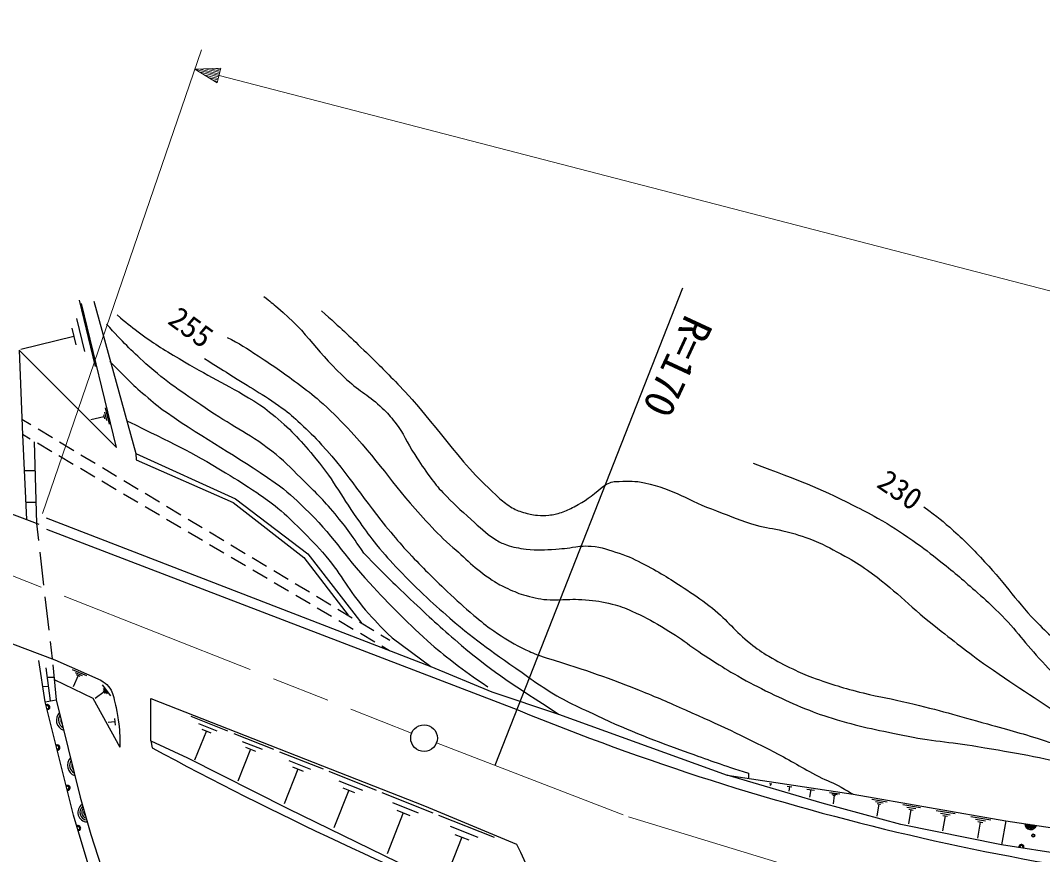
# Model space of a CAD drawing. Units: millimetres, scale not verified. Extents: x 40000 to 680000, y 20000 to 380000.
# Drawn here: x 148831 to 210173, y 266833 to 316904 of the extents above; entities that cross this region are included whole.
import ezdxf
from ezdxf.enums import TextEntityAlignment as Align

# ---------------------------------------------------------------- set-up
doc = ezdxf.new("R2010")
doc.units = ezdxf.units.MM
doc.header["$LTSCALE"] = 1000
doc.linetypes.add('CHAIN', pattern=[18.5, 12, -1.5, 3.5, -1.5])
for name, color, linetype, lineweight in [('M-BGD', 7, 'Continuous', 25), ('M-BMK', 2, 'CHAIN', 13), ('M-BMK-SRVR', 3, 'Continuous', 25), ('M-STR-HTXT', 7, 'Continuous', 13), ('M-STR-STR1', 1, 'Continuous', 25)]:
    doc.layers.add(name, color=color, linetype=linetype, lineweight=lineweight)
doc.styles.add('ＭＳ ゴシック', font='')
doc.styles.get('ＭＳ ゴシック').set_extended_font_data('MS Gothic')

msp = doc.modelspace()

# ---------------------------------------------------------------- hatches: boundary and pattern name
at = {"layer": 'M-BGD'}
h = msp.add_hatch(color=256, dxfattribs=at)
edge = h.paths.add_edge_path()
edge.add_ellipse((209614, 267983), major_axis=(50.5, 73.5), ratio=1, start_angle=-55.52889, end_angle=124.47111, ccw=False)

# ---------------------------------------------------------------- linework, layer by layer
msp.add_arc((209614, 267983), 89.2, 180, 360)
for p, q in [((152350, 300113), (153318, 296125)), ((153244, 300044), (155760, 290917)), ((154602, 291263), (152501, 299914)), ((152193, 299019), (152677, 297025)), ((151916, 298424), (152158, 297427)), ((152037, 297925), (148847, 297150)), ((148756, 297112), (154602, 291263)), ((148756, 297112), (148955, 292030)), ((153814, 293234), (153873, 292991)), ((153882, 293380), (154000, 292892)), ((153920, 293647), (154157, 292672)), ((148918, 292966), (149461, 292640)), ((153844, 293113), (153064, 292923)), ((148953, 292071), (149416, 291798)), ((148955, 292030), (149195, 286942)), ((149889, 292383), (150746, 291868)), ((149650, 291606), (149800, 286713)), ((149847, 291544), (150709, 291036)), ((151175, 291610), (152032, 291095)), ((151139, 290782), (152001, 290274)), ((152461, 290838), (153318, 290323)), ((155760, 290917), (155785, 290521)), ((155760, 290917), (161744, 288191)), ((155785, 290521), (161600, 287963)), ((149063, 289889), (149702, 289889)), ((152432, 290020), (153293, 289513)), ((153746, 290065), (154604, 289550)), ((153724, 289259), (154585, 288751)), ((155032, 289292), (155889, 288777)), ((155016, 288497), (155878, 287989)), ((156318, 288520), (157175, 288005)), ((149158, 287982), (149761, 287982)), ((156308, 287735), (157170, 287227)), ((157604, 287747), (158461, 287232)), ((161600, 287963), (165833, 284674)), ((161744, 288191), (166080, 284893)), ((150384, 287042), (173457, 278129)), ((157600, 286973), (158462, 286466)), ((158889, 286975), (159746, 286460)), ((150394, 286357), (178673, 275520)), ((158893, 286212), (159754, 285704)), ((160175, 286202), (161032, 285687)), ((160185, 285450), (161046, 284942)), ((161461, 285429), (162318, 284914)), ((161477, 284688), (162339, 284181)), ((162747, 284657), (163604, 284142)), ((165833, 284674), (168504, 281197)), ((166080, 284893), (169313, 280711)), ((162769, 283927), (163631, 283419)), ((164032, 283884), (164889, 283369)), ((164061, 283165), (164923, 282657)), ((165318, 283112), (166175, 282597)), ((165354, 282403), (166215, 281895)), ((166604, 282339), (167461, 281824)), ((166646, 281641), (167507, 281134)), ((167889, 281566), (168747, 281051)), ((167938, 280880), (168800, 280372)), ((169175, 280794), (170032, 280279)), ((169230, 280118), (170092, 279610)), ((170461, 280021), (171003, 279695)), ((171138, 279838), (173457, 278129)), ((170522, 279356), (170986, 279083)), ((150886, 278520), (153663, 277295)), ((150317, 276005), (149943, 278474)), ((150360, 278040), (150611, 276054)), ((150766, 278215), (150982, 276116)), ((151937, 277947), (152787, 277572)), ((173457, 278129), (177113, 276601)), ((150431, 277476), (150841, 277483)), ((150856, 277341), (153178, 276227)), ((152287, 277589), (151987, 276909)), ((152112, 277768), (152537, 277581)), ((152181, 277636), (152393, 277542)), ((150177, 276930), (150498, 276948)), ((153735, 277029), (154235, 276355)), ((153788, 276676), (153913, 276508)), ((153793, 276811), (154043, 276473)), ((153178, 276227), (154803, 273280)), ((153850, 276592), (153311, 276192)), ((177113, 276601), (181128, 275266)), ((154483, 274999), (154522, 274591)), ((159063, 275131), (161264, 274254)), ((181128, 275266), (191235, 271593)), ((154503, 274795), (154094, 274756)), ((159988, 274252), (159286, 272491)), ((159526, 274692), (160626, 274253)), ((159713, 274362), (160263, 274143)), ((156660, 273657), (156744, 273234)), ((156660, 273657), (158861, 272641)), ((161631, 274108), (164027, 273152)), ((162135, 273629), (163333, 273152)), ((162638, 273151), (161874, 271234)), ((162339, 273270), (162938, 273031)), ((164387, 273009), (166993, 271970)), ((164935, 272489), (166237, 271969)), ((165482, 271969), (164651, 269884)), ((165156, 272098), (165808, 271839)), ((167345, 271830), (170175, 270702)), ((167940, 271265), (169355, 270701)), ((191235, 271593), (198799, 270450)), ((196953, 269913), (191235, 271593)), ((192517, 271718), (192516, 271400)), ((168534, 270700), (167632, 268436)), ((168181, 270841), (168888, 270559)), ((170519, 270565), (173590, 269340)), ((193787, 271106), (193926, 271085)), ((193856, 271096), (193835, 270956)), ((194843, 270947), (195126, 270904)), ((194985, 270925), (194942, 270642)), ((196034, 270767), (196480, 270699)), ((196257, 270733), (196190, 270287)), ((197377, 270564), (198007, 270469)), ((152406, 270279), (153051, 268036)), ((171164, 269951), (172700, 269339)), ((201674, 268631), (196953, 269913)), ((197525, 270477), (197840, 270429)), ((197595, 270402), (197752, 270378)), ((197673, 270390), (197597, 269886)), ((198799, 270450), (207975, 268863)), ((199922, 270155), (200857, 269993)), ((200139, 270021), (200607, 269940)), ((200240, 269907), (200474, 269866)), ((171810, 269338), (170830, 266881)), ((171426, 269491), (172194, 269185)), ((200357, 269887), (200227, 269138)), ((201779, 269833), (202842, 269649)), ((202026, 269681), (202558, 269589)), ((202273, 269529), (202126, 268678)), ((202140, 269552), (202406, 269506)), ((203794, 269485), (204924, 269289)), ((204057, 269323), (204622, 269225)), ((173926, 269207), (177256, 267879)), ((204320, 269161), (204164, 268258)), ((204179, 269186), (204461, 269137)), ((205875, 269125), (207072, 268918)), ((206154, 268953), (206752, 268850)), ((206432, 268782), (206267, 267824)), ((206283, 268808), (206582, 268756)), ((207975, 268863), (207702, 267426)), ((207975, 268863), (217476, 267424)), ((174625, 268542), (176290, 267878)), ((207702, 267426), (201674, 268631)), ((153051, 268036), (154788, 262700)), ((175325, 267877), (174263, 265213)), ((174909, 268043), (175741, 267711)), ((217295, 265929), (207702, 267426))]:
    msp.add_line(p, q, dxfattribs=at)
for points in [[(150317, 276005), (150982, 276116), (152406, 270279)], [(156660, 273657), (156660, 276197), (173085, 269762), (178598, 267452), (178842, 266968), (180072, 264299)], [(153970, 262656), (152015, 269205), (150317, 276005)], [(158861, 272641), (164872, 269593), (171476, 266376), (175032, 264767)]]:
    msp.add_lwpolyline(points, dxfattribs=at)
msp.add_circle((209614, 267983), 89.2, dxfattribs=at)
for centre, radius, start, end in [((150442, 275682), 156, 267.76001, 120.28042), ((150442, 275682), 125, 263.5329, 124.50753), ((150442, 275682), 100, 258.07573, 129.96469), ((150442, 275682), 100, 258.07573, 129.96469), ((150442, 275682), 100, 258.07573, 129.96469), ((150442, 275682), 100, 258.07573, 129.96469), ((237251, 418366), 154391, 247.70266, 266.0421), ((151640, 274912), 654, 136.4897, 250.93154), ((151640, 274912), 523, 146.30094, 241.1203), ((151640, 274912), 392, 168.17739, 219.24385), ((151048, 273257), 156, 267.76001, 120.28042), ((151048, 273257), 125, 263.5329, 124.50753), ((151048, 273257), 100, 258.07573, 129.96469), ((151048, 273257), 100, 258.07573, 129.96469), ((151048, 273257), 100, 258.07573, 129.96469), ((151048, 273257), 100, 258.07573, 129.96469), ((261732, 467728), 221022, 241.63994, 248.16314), ((152304, 272192), 654, 136.4897, 250.93154), ((152304, 272192), 523, 146.30094, 241.1203), ((152304, 272192), 392, 168.17739, 219.24385), ((151654, 270831), 156, 267.76001, 120.28042), ((151654, 270831), 125, 263.5329, 124.50753), ((151654, 270831), 100, 258.07573, 129.96469), ((151654, 270831), 100, 258.07573, 129.96469), ((151654, 270831), 100, 258.07573, 129.96469), ((151654, 270831), 100, 258.07573, 129.96469), ((152854, 269367), 578, 123.98502, 268.09452), ((152854, 269367), 462, 128.6919, 263.38764), ((152854, 269367), 347, 136.93792, 255.14162), ((152854, 269367), 231, 156.41794, 235.6616), ((209466, 268692), 354, 180.18377, 342.58895), ((209466, 268692), 283, 182.40781, 340.36491), ((152295, 268418), 156, 270.366, 122.88641), ((152295, 268418), 125, 266.13889, 127.11352), ((152295, 268418), 100, 260.68173, 132.57069), ((152295, 268418), 100, 260.68173, 132.57069), ((152295, 268418), 100, 260.68173, 132.57069), ((152295, 268418), 100, 260.68173, 132.57069), ((209466, 268692), 212, 186.15414, 336.61859), ((209466, 268692), 142, 193.86587, 328.90686), ((209466, 268692), 100, 204.18353, 318.5892), ((209466, 268692), 100, 204.18353, 318.5892), ((208903, 267283), 156, 334.86846, 187.38887), ((208903, 267283), 125, 330.64135, 191.61598), ((208903, 267283), 100, 325.18418, 197.07314), ((208903, 267283), 100, 325.18418, 197.07314), ((208903, 267283), 100, 325.18418, 197.07314), ((208903, 267283), 100, 325.18418, 197.07314)]:
    msp.add_arc(centre, radius, start, end, dxfattribs=at)
for points, knots in [([(163433, 300327), (163842, 300027), (163954, 299920), (164280, 299650), (166081, 298157), (166693, 296899), (168428, 295332), (169214, 294622), (169776, 294366), (170545, 293638), (170868, 293333), (171031, 293141), (171307, 292792), (171858, 292092), (172007, 291591), (172492, 290844), (172843, 290306), (173037, 290002), (173424, 289490), (173707, 289115), (173862, 288899), (174186, 288558), (174813, 287896), (175197, 287555), (175879, 286950), (176424, 286466), (176705, 286157), (177318, 285764), (177567, 285605), (177715, 285520), (177996, 285426), (178444, 285274), (178710, 285225), (179181, 285172), (179871, 285094), (180266, 285124), (180959, 285172), (181524, 285210), (181725, 285236), (182398, 285341)], [0, 0, 0, 0, 1, 1, 1, 2, 2, 2, 3, 3, 3, 4, 4, 4, 5, 5, 5, 6, 6, 6, 7, 7, 7, 8, 8, 8, 9, 9, 9, 10, 10, 10, 11, 11, 11, 12, 12, 12, 13, 13, 13, 13]), ([(166904, 299480), (168142, 298351), (168471, 298055), (169444, 297110), (170249, 296328), (170698, 295886), (171476, 295078), (173931, 292530), (174865, 290677), (177488, 288304), (177767, 288051), (177933, 287917), (178250, 287712), (178523, 287534), (178700, 287467), (179012, 287373), (179334, 287275), (179523, 287235), (179858, 287204), (180122, 287179), (180273, 287173), (180536, 287204), (180839, 287239), (181006, 287285), (181298, 287373), (181609, 287467), (181768, 287566), (182060, 287712), (182782, 288072), (183009, 288305), (183753, 288897)], [0, 0, 0, 0, 1, 1, 1, 2, 2, 2, 3, 3, 3, 4, 4, 4, 5, 5, 5, 6, 6, 6, 7, 7, 7, 8, 8, 8, 9, 9, 9, 10, 10, 10, 10]), ([(154628, 299226), (155214, 298727), (155391, 298593), (155898, 298210), (156813, 297520), (157372, 297196), (158353, 296602), (160076, 295558), (161127, 295121), (162840, 294062), (163364, 293738), (163641, 293528), (164110, 293130), (165162, 292237), (165689, 291656), (166566, 290590), (167713, 289194), (168131, 288245), (169190, 286780), (169578, 286244), (169783, 285934), (170206, 285426), (170716, 284814), (171013, 284480), (171561, 283902), (172108, 283324), (172426, 283012), (173000, 282462), (173609, 281879), (173970, 281573), (174609, 281023), (176362, 279512), (177054, 279092), (179350, 277467)], [0, 0, 0, 0, 1, 1, 1, 2, 2, 2, 3, 3, 3, 4, 4, 4, 5, 5, 5, 6, 6, 6, 7, 7, 7, 8, 8, 8, 9, 9, 9, 10, 10, 10, 11, 11, 11, 11]), ([(169438, 284918), (168613, 286138), (168369, 286514), (167571, 287448), (166871, 288267), (166434, 288688), (165661, 289440), (164996, 290087), (164651, 290485), (163915, 291050), (162439, 292182), (161451, 292585), (159921, 293644), (158495, 294631), (157653, 295141), (156362, 296300), (155388, 297174), (155048, 297519), (154003, 298677)], [0, 0, 0, 0, 1, 1, 1, 2, 2, 2, 3, 3, 3, 4, 4, 4, 5, 5, 5, 6, 6, 6, 6]), ([(161232, 297872), (162000, 297519), (162384, 297229), (163094, 296771), (164112, 296115), (164662, 295716), (165634, 294993), (166181, 294586), (166485, 294351), (166989, 293892), (167681, 293263), (168045, 292884), (168682, 292199), (170536, 290205), (171298, 288842), (173170, 286865), (173716, 286288), (174010, 285949), (174609, 285426), (175582, 284576), (176069, 284017), (177149, 283309), (177496, 283082), (177702, 282971), (178080, 282801), (178501, 282612), (178735, 282493), (179181, 282378), (179734, 282235), (180050, 282144), (180620, 282124), (180819, 282117), (180894, 282111), (181128, 282124)], [0, 0, 0, 0, 1, 1, 1, 2, 2, 2, 3, 3, 3, 4, 4, 4, 5, 5, 5, 6, 6, 6, 7, 7, 7, 8, 8, 8, 9, 9, 9, 10, 10, 10, 11, 11, 11, 11]), ([(154204, 296432), (155179, 295441), (155446, 295140), (156321, 294400), (156806, 293990), (157069, 293746), (157591, 293384), (160087, 291656), (161621, 290890), (164110, 289151), (164860, 288627), (165225, 288257), (165888, 287627), (167571, 286028), (168200, 284837), (169783, 283140), (171091, 281737), (171835, 280957), (173254, 279668), (173850, 279128), (174208, 278852), (174843, 278359), (175616, 277759), (175894, 277577), (176881, 276904)], [0, 0, 0, 0, 1, 1, 1, 2, 2, 2, 3, 3, 3, 4, 4, 4, 5, 5, 5, 6, 6, 6, 7, 7, 7, 8, 8, 8, 8]), ([(159877, 296602), (160618, 296145), (160807, 296026), (161400, 295653), (162633, 294879), (163350, 294484), (164534, 293638), (164992, 293311), (165221, 293089), (165634, 292707), (166150, 292231), (166432, 291956), (166904, 291437), (168663, 289504), (169367, 288185), (171053, 286188), (171476, 285686), (171700, 285392), (172154, 284918), (173027, 284005), (173521, 283498), (174440, 282632), (175053, 282053), (175403, 281735), (176048, 281192), (176499, 280813), (176743, 280587), (177234, 280261), (177876, 279834), (178235, 279587), (178927, 279245), (179285, 279068), (179413, 279005), (179858, 278822)], [0, 0, 0, 0, 1, 1, 1, 2, 2, 2, 3, 3, 3, 4, 4, 4, 5, 5, 5, 6, 6, 6, 7, 7, 7, 8, 8, 8, 9, 9, 9, 10, 10, 10, 11, 11, 11, 11]), ([(155220, 292876), (158076, 291460), (158916, 291114), (161147, 289744), (161882, 289292), (162301, 289049), (163010, 288558), (163515, 288208), (163805, 288019), (164280, 287627), (164839, 287165), (165123, 286872), (165634, 286357), (166244, 285743), (166599, 285409), (167158, 284748), (168167, 283557), (168499, 282704), (169529, 281531), (170131, 280846), (170352, 280601), (171138, 279838)], [0, 0, 0, 0, 1, 1, 1, 2, 2, 2, 3, 3, 3, 4, 4, 4, 5, 5, 5, 6, 6, 6, 7, 7, 7, 7]), ([(192812, 290336), (195697, 289211), (196554, 288957), (198824, 287796), (199390, 287507), (199709, 287348), (200263, 287034), (201117, 286551), (201569, 286233), (202380, 285680), (203063, 285214), (203424, 284921), (204073, 284410), (204958, 283713), (205427, 283289), (206274, 282547), (206785, 282100), (207063, 281840), (207544, 281362), (208640, 280271), (209100, 279516), (210169, 278398), (210686, 277858), (210954, 277529), (211524, 277044), (212250, 276425), (212585, 276251), (213556, 275689)], [0, 0, 0, 0, 1, 1, 1, 2, 2, 2, 3, 3, 3, 4, 4, 4, 5, 5, 5, 6, 6, 6, 7, 7, 7, 8, 8, 8, 9, 9, 9, 9]), ([(183753, 288897), (183855, 288984), (183903, 289009), (184007, 289066), (184274, 289214), (184464, 289230), (184769, 289236), (185365, 289248), (185711, 289279), (186293, 289151), (188062, 288762), (188913, 288090), (190611, 287458), (191532, 287114), (192037, 286885), (192982, 286611), (193598, 286432), (193969, 286433), (194590, 286272), (195330, 286081), (195745, 285966), (196453, 285680), (197207, 285375), (197601, 285137), (198316, 284748), (198864, 284450), (199161, 284262), (199670, 283902), (201320, 282736), (202060, 281846), (203650, 280600), (204894, 279624), (205575, 279055), (206867, 278144), (208807, 276778), (209961, 276111), (211905, 274751), (212652, 274228), (212893, 274062), (213810, 273403)], [0, 0, 0, 0, 1, 1, 1, 2, 2, 2, 3, 3, 3, 4, 4, 4, 5, 5, 5, 6, 6, 6, 7, 7, 7, 8, 8, 8, 9, 9, 9, 10, 10, 10, 11, 11, 11, 12, 12, 12, 13, 13, 13, 13]), ([(203057, 287712), (203918, 287061), (204167, 286866), (204835, 286272), (205604, 285589), (205991, 285158), (206698, 284410), (208050, 282978), (208612, 281997), (210000, 280600), (210412, 280184), (210655, 279963), (211100, 279584), (211619, 279142), (211894, 278870), (212455, 278483), (212992, 278113), (213206, 277998), (213894, 277636)], [0, 0, 0, 0, 1, 1, 1, 2, 2, 2, 3, 3, 3, 4, 4, 4, 5, 5, 5, 6, 6, 6, 6]), ([(182398, 285341), (182704, 285365), (182812, 285356), (183076, 285341), (183756, 285304), (184118, 285119), (184769, 284918), (185391, 284725), (185712, 284536), (186293, 284240), (187324, 283716), (187859, 283341), (188833, 282716), (189451, 282320), (189780, 282070), (190357, 281616), (191314, 280863), (191683, 280247), (192643, 279499), (193055, 279178), (193293, 279001), (193744, 278737), (194293, 278415), (194606, 278243), (195183, 277975), (195640, 277763), (195894, 277637), (196368, 277467), (197540, 277047), (198208, 276833), (199416, 276536), (200468, 276277), (201072, 276196), (202126, 275943), (203990, 275496), (205020, 275188), (206867, 274673), (208228, 274293), (208996, 274096), (210338, 273657), (211501, 273277), (212260, 273283), (213302, 272641), (213505, 272516), (213594, 272473), (213810, 272302)], [0, 0, 0, 0, 1, 1, 1, 2, 2, 2, 3, 3, 3, 4, 4, 4, 5, 5, 5, 6, 6, 6, 7, 7, 7, 8, 8, 8, 9, 9, 9, 10, 10, 10, 11, 11, 11, 12, 12, 12, 13, 13, 13, 14, 14, 14, 15, 15, 15, 15]), ([(169438, 284918), (170862, 283481), (171241, 283095), (172440, 281971), (173539, 280940), (174152, 280357), (175305, 279387), (177438, 277594), (178320, 277099), (181128, 275266)], [0, 0, 0, 0, 1, 1, 1, 2, 2, 2, 3, 3, 3, 3]), ([(181128, 282124), (181875, 282161), (182111, 282172), (182737, 282124), (183371, 282074), (183727, 282019), (184346, 281870), (184824, 281754), (185082, 281646), (185531, 281446), (186247, 281128), (186634, 280913), (187309, 280515), (188542, 279788), (189148, 279248), (190357, 278483), (190947, 278110), (191271, 277891), (191881, 277552), (192631, 277134), (193057, 276911), (193828, 276536), (194547, 276186), (194949, 275986), (195691, 275689), (196410, 275401), (196812, 275235), (197554, 275012), (199182, 274522), (200122, 274341), (201787, 273996), (203523, 273635), (204526, 273613), (206274, 273318), (208634, 272921), (209962, 272704), (212286, 272133), (212886, 271985), (213238, 271476), (213810, 271710), (213878, 271738), (213920, 271747), (213979, 271794)], [0, 0, 0, 0, 1, 1, 1, 2, 2, 2, 3, 3, 3, 4, 4, 4, 5, 5, 5, 6, 6, 6, 7, 7, 7, 8, 8, 8, 9, 9, 9, 10, 10, 10, 11, 11, 11, 12, 12, 12, 13, 13, 13, 14, 14, 14, 14]), ([(179858, 278822), (182790, 277874), (183617, 277649), (185954, 276705), (187054, 276261), (187664, 275998), (188748, 275520), (190860, 274589), (192028, 274032), (194082, 272980), (195136, 272440), (195691, 272072), (196740, 271521), (197260, 271248), (197584, 271158), (198096, 270871), (198375, 270714), (198472, 270659), (198799, 270450)], [0, 0, 0, 0, 1, 1, 1, 2, 2, 2, 3, 3, 3, 4, 4, 4, 5, 5, 5, 6, 6, 6, 6]), ([(153663, 277295), (153875, 277168), (153961, 277093), (154112, 276923), (154378, 276623), (154395, 276392), (154492, 275969)], [0, 0, 0, 0, 1, 1, 1, 2, 2, 2, 2]), ([(179350, 277467), (179736, 277173), (179861, 277098), (180197, 276874), (181378, 276086), (182130, 275786), (183414, 275181), (185546, 274177), (186791, 273721), (189006, 272919), (190369, 272425), (190825, 272264), (192517, 271718)], [0, 0, 0, 0, 1, 1, 1, 2, 2, 2, 3, 3, 3, 4, 4, 4, 4]), ([(154492, 275969), (154611, 275478), (154639, 275326), (154702, 274909), (154797, 274279), (154789, 274044), (154803, 273280)], [0, 0, 0, 0, 1, 1, 1, 2, 2, 2, 2])]:
    msp.add_open_spline(points, degree=3, knots=knots, dxfattribs=at)
at = {"layer": 'M-BMK'}
msp.add_line((99833, 302711), (172308, 274117), dxfattribs=at)
msp.add_lwpolyline([(173799, 273536), (185314, 269099), (195865, 265877), (203709, 263930), (214880, 261901), (226538, 260711), (237168, 260170), (247663, 260224), (271175, 261636)], dxfattribs=at)
at = {"layer": 'M-BMK-SRVR'}
msp.add_line((188556, 300829), (177302, 272186), dxfattribs=at)
msp.add_circle((173053, 273824), 800, dxfattribs=at)
at = {"layer": 'M-STR-HTXT'}
for p, q in [((159699, 315144), (150156, 287304)), ((159297, 313973), (160862, 314032)), ((159297, 313973), (160636, 313161)), ((159297, 313973), (160749, 313596)), ((160726, 313509), (159565, 313810)), ((160772, 313683), (159610, 313984)), ((159833, 313648), (160704, 313422)), ((159923, 313996), (160794, 313770)), ((160681, 313335), (160100, 313485)), ((160817, 313858), (160236, 314008)), ((160549, 314020), (160839, 313945)), ((160636, 313161), (160862, 314032)), ((160368, 313323), (160659, 313248))]:
    msp.add_line(p, q, dxfattribs=at)
msp.add_lwpolyline([(160749, 313596), (211610, 300409), (267156, 298079), (336697, 300925), (378908, 305943), (414132, 316433), (460086, 333610), (479197, 338425), (504321, 339471), (563797, 339503)], dxfattribs=at)
at = {"layer": 'M-STR-STR1'}
for p, q in [((140914, 290073), (149926, 286665)), ((149800, 286713), (149917, 285677)), ((149997, 284982), (150223, 282995)), ((150302, 282299), (150528, 280312)), ((141604, 282035), (150886, 278520)), ((150607, 279616), (150725, 278580))]:
    msp.add_line(p, q, dxfattribs=at)

# ---------------------------------------------------------------- texts
at = {"layer": 'M-BGD', "style": 'ＭＳ ゴシック'}
for s, rotation, p in [('255', 323.783, (158448, 297640)), ('230', 325.605, (201031, 287856))]:
    msp.add_text(s, height=1320, rotation=rotation, dxfattribs=at).set_placement(p, align=Align.BOTTOM_CENTER)
at = {"layer": 'M-BMK-SRVR', "style": 'ＭＳ ゴシック'}
msp.add_text('R=170', height=1833, rotation=245.083, dxfattribs=at).set_placement((186947, 296734), align=Align.BOTTOM_CENTER)

doc.saveas('drawing.dxf')
